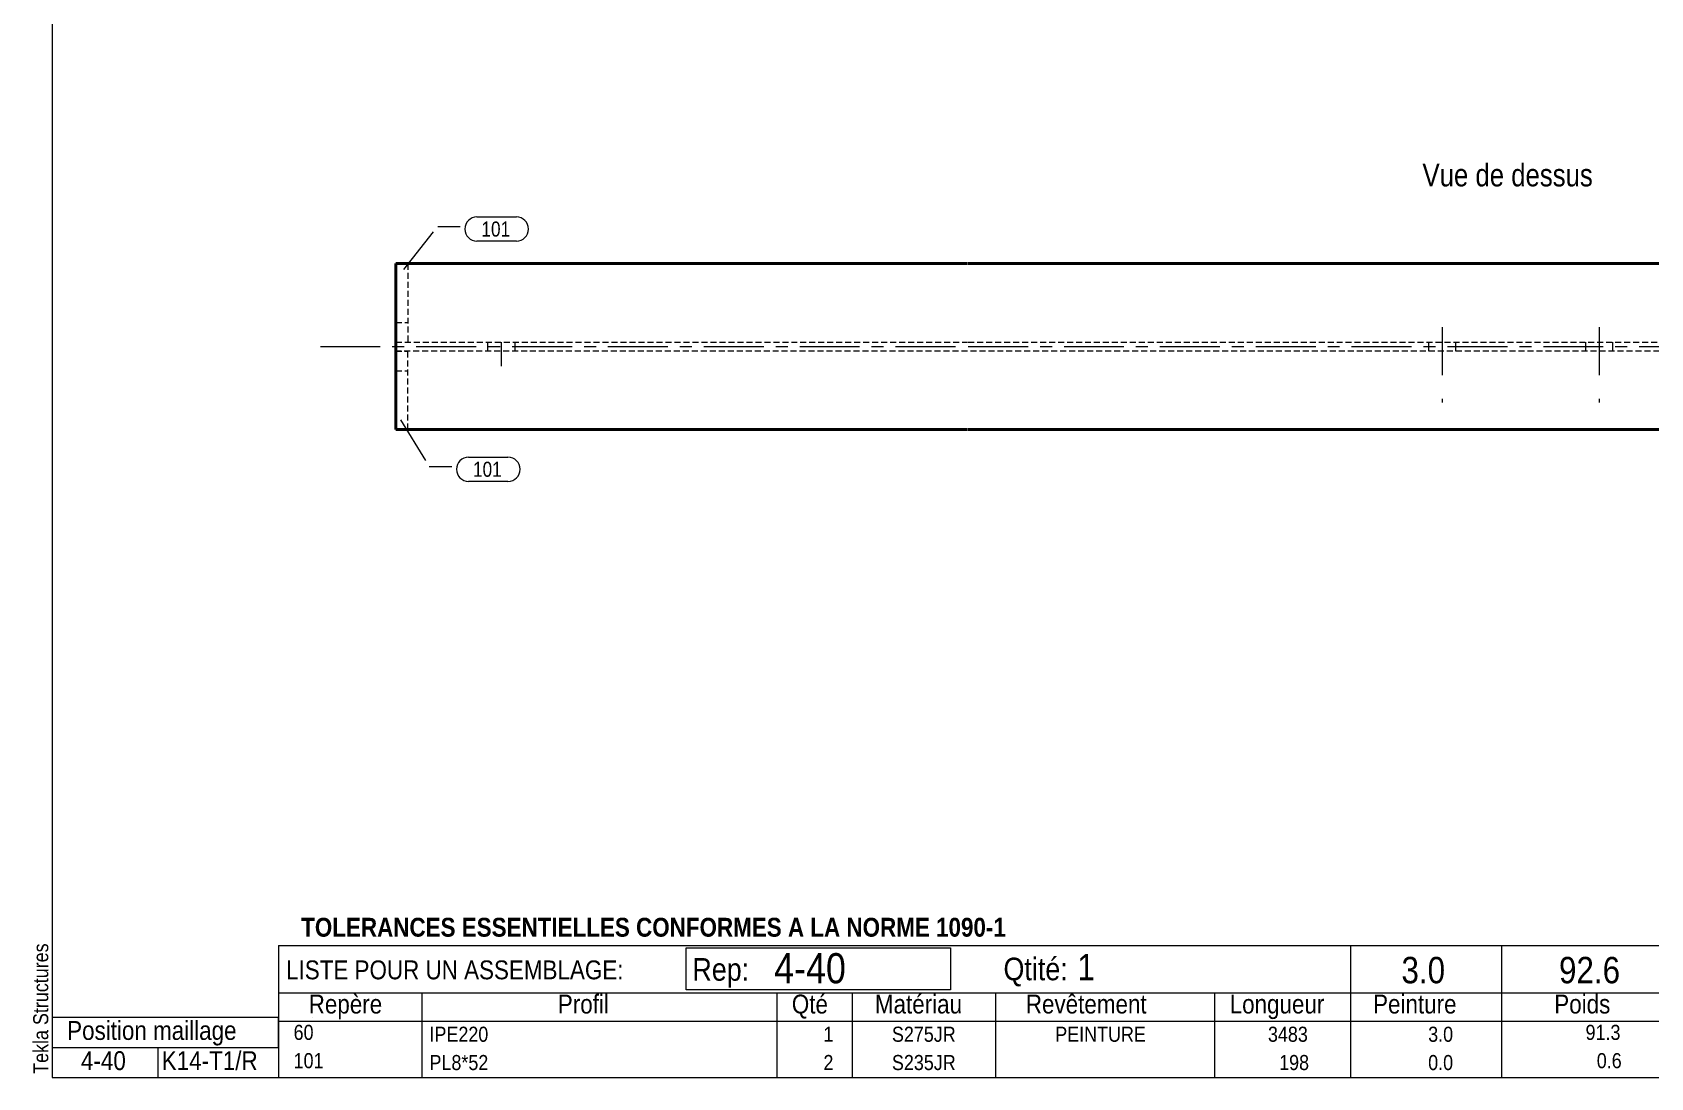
# Model space of a CAD drawing. Header units: millimetres. Extents: x 2 to 410, y 5 to 282.
# Drawn here: x 2.4 to 216.8, y 5 to 143.5 of the extents above; entities that cross this region are included whole.
import ezdxf

# ---------------------------------------------------------------- set-up
doc = ezdxf.new("R2010")
doc.units = ezdxf.units.MM
for name, pattern in [('AXES', [12.7, 7.9375, -1.5875, 1.5875, -1.5875]), ('CACHE2', [1.190625, 0.79375, -0.396875]), ('INTERROMPUX2', [9.525, 6.35, -3.175])]:
    doc.linetypes.add(name, pattern=pattern)
for name, color, linetype, lineweight in [('Autre type objet', 1, 'Continuous', 0), ('Axe', 1, 'Continuous', 0), ('Boulon', 7, 'Continuous', 0), ('Cache', 7, 'Continuous', 0), ('Feuille dessin', 5, 'Continuous', 0), ('Piece', 2, 'Continuous', 0), ('Repère pièce', 3, 'Continuous', 0)]:
    doc.layers.add(name, color=color, linetype=linetype, lineweight=lineweight)
doc.styles.add('ARIAL', font='ARIAL.TTF')
doc.styles.add('ARIAL_BOLD', font='ARIALBD.TTF')
doc.styles.add('ARIAL_NARROW', font='ARIAL.TTF')
doc.styles.add('COMIC_SANS_MS', font='COMIC.TTF')

# ---------------------------------------------------------------- blocks, each defined once
blk = doc.blocks.new('*A9')
at = {"layer": 'Boulon', "linetype": 'INTERROMPUX2', "lineweight": 0}
for p, q in [((189.132216, 104.44966), (189.129227, 94.449661)), ((189.132216, 104.44966), (189.129227, 94.449661)), ((187.331618, 102.450198), (187.331265, 101.270198)), ((187.331618, 102.450198), (187.331265, 101.270198)), ((190.931618, 102.449122), (190.931265, 101.269122)), ((190.931618, 102.449122), (190.931265, 101.269122))]:
    blk.add_line(p, q, dxfattribs=at)
blk = doc.blocks.new('*A10')
at = {"layer": 'Boulon', "linetype": 'INTERROMPUX2', "lineweight": 0}
for p, q in [((209.932216, 104.44966), (209.929228, 94.449661)), ((209.932216, 104.44966), (209.929228, 94.449661)), ((208.131619, 102.450198), (208.131266, 101.270198)), ((208.131619, 102.450198), (208.131266, 101.270198)), ((211.731619, 102.449122), (211.731266, 101.269122)), ((211.731619, 102.449122), (211.731266, 101.269122))]:
    blk.add_line(p, q, dxfattribs=at)
blk = doc.blocks.new('*A11')
at = {"layer": 'Boulon', "linetype": 'INTERROMPUX2', "lineweight": 0}
for p, q in [((62.746945, 101.26966), (62.746945, 102.44966)), ((62.746945, 101.26966), (62.746945, 102.44966)), ((64.546945, 99.26966), (64.546945, 102.44966)), ((64.546945, 99.26966), (64.546945, 102.44966)), ((66.346945, 101.26966), (66.346945, 102.44966)), ((66.346945, 101.26966), (66.346945, 102.44966))]:
    blk.add_line(p, q, dxfattribs=at)
blk = doc.blocks.new('*A12')
at = {"layer": 'Boulon', "linetype": 'INTERROMPUX2', "lineweight": 0}
for p, q in [((62.746945, 101.26966), (62.746945, 102.44966)), ((62.746945, 101.26966), (62.746945, 102.44966)), ((64.546945, 99.26966), (64.546945, 102.44966)), ((64.546945, 99.26966), (64.546945, 102.44966)), ((66.346945, 101.26966), (66.346945, 102.44966)), ((66.346945, 101.26966), (66.346945, 102.44966))]:
    blk.add_line(p, q, dxfattribs=at)
blk = doc.blocks.new('*A14')
at = {"layer": 'Axe', "color": 1, "linetype": 'AXES', "lineweight": 15}
for p, q in [((40.546597, 101.85966), (126.258846, 101.85966)), ((126.358846, 101.85966), (272.701408, 101.85966))]:
    blk.add_line(p, q, dxfattribs=at)
at = {"layer": 'Cache', "color": 7, "linetype": 'CACHE2', "lineweight": 20}
for p, q in [((50.546597, 102.44966), (126.258846, 102.44966)), ((126.258846, 101.26966), (50.546597, 101.26966)), ((126.358846, 102.44966), (272.701408, 102.44966)), ((272.701408, 101.26966), (126.358846, 101.26966))]:
    blk.add_line(p, q, dxfattribs=at)
at = {"layer": 'Piece', "color": 2, "linetype": 'Continuous', "lineweight": 40}
for p, q in [((50.546597, 90.85966), (50.546597, 112.85966)), ((50.546597, 112.85966), (126.258846, 112.85966)), ((126.358846, 112.85966), (272.701408, 112.85966)), ((126.258846, 90.85966), (50.546597, 90.85966)), ((272.701408, 90.85966), (126.358846, 90.85966))]:
    blk.add_line(p, q, dxfattribs=at)
blk = doc.blocks.new('*A15')
at = {"layer": 'Cache', "color": 7, "linetype": 'CACHE2', "lineweight": 20}
for p, q in [((50.546597, 101.24966), (52.139466, 101.24966)), ((52.139466, 90.87966), (52.139466, 101.24966)), ((50.539466, 98.64966), (52.139466, 98.64966)), ((50.539466, 90.87966), (52.139466, 90.87966))]:
    blk.add_line(p, q, dxfattribs=at)
at = {"layer": 'Piece', "color": 2, "linetype": 'Continuous', "lineweight": 40}
for p, q in [((50.539466, 90.87966), (50.539466, 101.24966)), ((50.539466, 101.24966), (50.546597, 101.24966)), ((50.546597, 98.64966), (50.539466, 98.64966)), ((50.546597, 90.87966), (50.539466, 90.87966))]:
    blk.add_line(p, q, dxfattribs=at)
blk = doc.blocks.new('*A16')
at = {"layer": 'Cache', "color": 7, "linetype": 'CACHE2', "lineweight": 20}
for p, q in [((50.539466, 112.83966), (52.139466, 112.83966)), ((52.139466, 112.83966), (52.139466, 102.46966)), ((50.539466, 105.06966), (52.139466, 105.06966)), ((50.539466, 102.46966), (52.139466, 102.46966))]:
    blk.add_line(p, q, dxfattribs=at)
at = {"layer": 'Piece', "color": 2, "linetype": 'Continuous', "lineweight": 40}
for p, q in [((50.546597, 112.83966), (50.539466, 112.83966)), ((50.539466, 112.83966), (50.539466, 102.46966)), ((50.546597, 105.06966), (50.539466, 105.06966)), ((50.546597, 102.46966), (50.539466, 102.46966))]:
    blk.add_line(p, q, dxfattribs=at)
blk = doc.blocks.new('*A17')
at = {"layer": 'Feuille dessin', "linetype": 'Continuous', "lineweight": 0}
for p, q in [((5, 282), (5, 5)), ((5, 5), (405, 5))]:
    blk.add_line(p, q, dxfattribs=at)
at = {"layer": 'Feuille dessin', "style": 'ARIAL', "width": 0.85}
blk.add_text('Tekla Structures', height=2, rotation=90, dxfattribs=at).set_placement((4.5, 5.5))
blk = doc.blocks.new('*A20')
at = {"layer": 'Autre type objet', "linetype": 'Continuous', "lineweight": 0}
for p, q in [((35, 22.526986), (220, 22.526986)), ((35.000031, 22.526887), (35, 12.5)), ((89, 22.192397), (124, 22.192397)), ((89, 16.624117), (89, 22.192397)), ((124, 22.192397), (124, 16.624117)), ((177.006307, 22.526553), (177, 12.5)), ((197.000069, 22.525594), (197, 12.5)), ((219.999994, 22.526914), (220, 12.5)), ((35, 16.25), (220, 16.25)), ((54, 16.25), (54, 12.5)), ((124, 16.624117), (89, 16.624117)), ((101, 16.25), (101, 12.5)), ((111, 16.25), (111, 12.5)), ((130, 16.25), (130, 12.5)), ((159, 16.25), (159, 12.5)), ((35, 12.5), (220, 12.5)), ((35, 12.5), (35, 8.75)), ((54, 12.5), (54, 8.75)), ((101, 12.5), (101, 8.75)), ((111, 12.5), (111, 8.75)), ((130, 12.5), (130, 8.75)), ((159, 12.5), (159, 8.75)), ((177, 12.5), (177, 8.75)), ((197, 12.5), (197, 8.75)), ((220, 12.5), (220, 8.75)), ((35, 8.75), (35, 5)), ((54, 8.75), (54, 5)), ((101, 8.75), (101, 5)), ((111, 8.75), (111, 5)), ((130, 8.75), (130, 5)), ((159, 8.75), (159, 5)), ((177, 8.75), (177, 5)), ((197, 8.75), (197, 5)), ((220, 8.75), (220, 5))]:
    blk.add_line(p, q, dxfattribs=at)
at = {"layer": 'Autre type objet', "width": 0.85}
for s, height, style, p in [('TOLERANCES ESSENTIELLES CONFORMES A LA NORME 1090-1', 2.5, 'ARIAL_BOLD', (38, 23.677143)), ('4-40', 4, 'ARIAL', (100.65625, 17.5)), ('LISTE POUR UN ASSEMBLAGE:', 2.5, 'ARIAL', (36, 18.028635)), ('Rep:', 3, 'ARIAL_NARROW', (89.824804, 17.841901)), ('Qtité:', 3, 'ARIAL', (131.03794, 17.899058)), ('1', 3.5, 'ARIAL', (140.83694, 17.899058)), ('3.0', 3.5, 'ARIAL', (183.758911, 17.5)), ('92.6', 3.5, 'ARIAL', (204.628174, 17.5)), ('Repère', 2.5, 'ARIAL', (39, 13.5)), ('Profil', 2.5, 'ARIAL', (72, 13.5)), ('Qté', 2.5, 'ARIAL', (103, 13.5)), ('Matériau', 2.5, 'ARIAL', (114, 13.5)), ('Revêtement', 2.5, 'ARIAL', (134, 13.5)), ('Longueur', 2.5, 'ARIAL', (161, 13.5)), ('Peinture', 2.5, 'ARIAL', (180, 13.5)), ('Poids', 2.5, 'ARIAL', (204, 13.5)), ('60', 2, 'ARIAL', (37, 10)), ('IPE220', 2, 'ARIAL', (55, 9.75)), ('1', 2, 'ARIAL', (107.186523, 9.75)), ('S275JR', 2, 'ARIAL', (116.259277, 9.75)), ('PEINTURE', 2, 'ARIAL', (137.896973, 9.75)), ('3483', 2, 'ARIAL', (166.070312, 9.75)), ('3.0', 2, 'ARIAL', (187.295898, 9.75)), ('91.3', 2, 'ARIAL', (208.146484, 10)), ('101', 2, 'ARIAL', (37, 6.25)), ('PL8*52', 2, 'ARIAL', (55, 6)), ('2', 2, 'ARIAL', (107.186523, 6)), ('S235JR', 2, 'ARIAL', (116.259277, 6)), ('198', 2, 'ARIAL', (167.553711, 6)), ('0.0', 2, 'ARIAL', (187.295898, 6)), ('0.6', 2, 'ARIAL', (209.629883, 6.25))]:
    blk.add_text(s, height=height, dxfattribs=dict(at, style=style)).set_placement(p)
blk = doc.blocks.new('*A22')
at = {"layer": 'Autre type objet', "linetype": 'Continuous', "lineweight": 0}
for p, q in [((5, 13), (5, 9)), ((5, 13), (35, 13)), ((35, 9), (35, 13)), ((39.5, 13), (39.5, 13)), ((5, 9), (35, 9)), ((5, 9), (5, 5)), ((19, 9), (19, 5)), ((35, 9), (35, 5)), ((5, 5), (35, 5))]:
    blk.add_line(p, q, dxfattribs=at)
at = {"layer": 'Autre type objet', "style": 'ARIAL', "width": 0.85}
for s, p in [('Position maillage', (7, 10)), ('K14-T1/R', (19.536743, 6)), ('4-40', (8.83374, 6))]:
    blk.add_text(s, height=2.5, dxfattribs=at).set_placement(p)
blk = doc.blocks.new('*A38')
at = {"layer": 'Repère pièce', "linetype": 'Continuous', "lineweight": 0}
for p, q in [((61.284575, 119.040332), (66.512895, 119.040332)), ((66.512895, 115.840332), (61.284575, 115.840332))]:
    blk.add_line(p, q, dxfattribs=at)
at = {"layer": 'Repère pièce', "linetype": 'INTERROMPUX2', "lineweight": 0}
for p, q in [((51.598953, 112.068233), (56.084575, 117.790332)), ((56.084575, 117.790332), (59.084575, 117.790332))]:
    blk.add_line(p, q, dxfattribs=at)
at = {"layer": 'Repère pièce', "linetype": 'Continuous', "lineweight": 0}
for centre, start, end in [((61.284575, 117.440332), 90, 270), ((66.512895, 117.440332), 270, 90)]:
    blk.add_arc(centre, 1.6, start, end, dxfattribs=at)
at = {"layer": 'Repère pièce', "style": 'COMIC_SANS_MS', "width": 0.85}
blk.add_text('101', height=2, dxfattribs=at).set_placement((61.884575, 116.440332))
blk = doc.blocks.new('*A39')
at = {"layer": 'Repère pièce', "linetype": 'INTERROMPUX2', "lineweight": 0}
for p, q in [((51.150446, 92.15785), (54.971896, 85.960207)), ((54.971896, 85.960207), (57.971896, 85.960207))]:
    blk.add_line(p, q, dxfattribs=at)
at = {"layer": 'Repère pièce', "linetype": 'Continuous', "lineweight": 0}
for p, q in [((60.171896, 87.210207), (65.400216, 87.210207)), ((65.400216, 84.010207), (60.171896, 84.010207))]:
    blk.add_line(p, q, dxfattribs=at)
for centre, start, end in [((60.171896, 85.610207), 90, 270), ((65.400216, 85.610207), 270, 90)]:
    blk.add_arc(centre, 1.6, start, end, dxfattribs=at)
at = {"layer": 'Repère pièce', "style": 'COMIC_SANS_MS', "width": 0.85}
blk.add_text('101', height=2, dxfattribs=at).set_placement((60.771896, 84.610207))
blk = doc.blocks.new('*A40')
at = {"layer": 'Autre type objet', "style": 'COMIC_SANS_MS', "width": 0.85}
blk.add_text('Vue de dessus', height=3, dxfattribs=at).set_placement((186.541678, 123.090332))

msp = doc.modelspace()

# ---------------------------------------------------------------- block references
at = {"lineweight": 0}
for name in ['*A17', '*A40', '*A38', '*A14', '*A16', '*A9', '*A10', '*A15', '*A11', '*A12', '*A39', '*A20', '*A22']:
    msp.add_blockref(name, (0, 0), dxfattribs=at)

doc.saveas('drawing.dxf')
